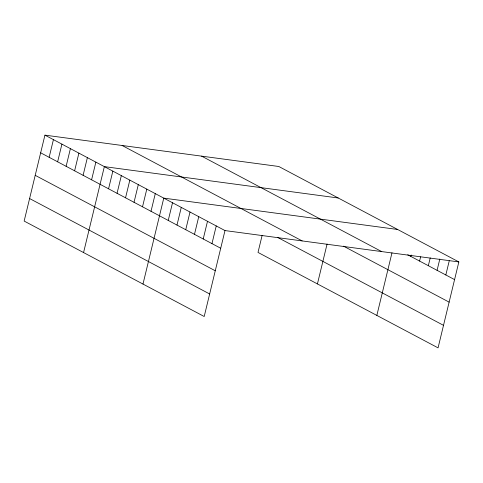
<?xml version="1.0" encoding="UTF-8"?>
<svg xmlns="http://www.w3.org/2000/svg" width="483" height="483" viewBox="0 0 483 483"><rect width="100%" height="100%" fill="white"/><g stroke="black" fill="none" stroke-linecap="round" stroke-linejoin="round"><path stroke-width="0.72" d="M44.937 135.137L24.15 221.069L204.2 316.51L224.993 230.572L44.937 135.137L278.8 166.49L458.85 261.931L438.063 347.863L258.007 252.428L262.094 235.535M49.151 157.313L53.426 139.635M57.64 161.811L61.915 144.133M66.129 166.309L70.403 148.631M74.617 170.813L78.892 153.135M83.106 175.311L87.381 157.633M91.595 179.809L95.869 162.131M83.565 252.567L104.358 166.629L338.215 197.988M108.566 188.805L112.847 171.127M117.055 193.309L121.336 175.631M125.544 197.807L129.824 180.129M134.032 202.305L138.307 184.627M142.521 206.802L146.796 189.125M151.01 211.306L155.285 193.623M142.986 284.058L163.773 198.127L397.63 229.479M168.241 220.441L172.522 202.757M176.989 225.072L181.264 207.394M185.732 229.709L190.012 212.031M194.48 234.346L198.755 216.668M203.222 238.982L207.503 221.305M211.971 243.619L216.245 225.935M317.428 283.919L327.088 243.993M376.843 315.417L391.991 252.79M410.846 256.431L411.19 255.018M419.594 261.068L420.621 256.823M428.336 265.704L430.22 257.922M437.085 270.335L439.82 259.027M445.827 274.972L449.25 260.832M224.993 230.572L458.85 261.931M407.724 254.776L454.575 279.609M201.622 156.142L381.679 251.583M343.504 246.149L449.124 302.135M122.114 145.486L302.165 240.92M277.822 237.515L443.509 325.343M40.663 152.815L220.713 248.25M35.211 175.335L215.267 270.776M29.602 198.543L209.652 293.984"/></g></svg>
